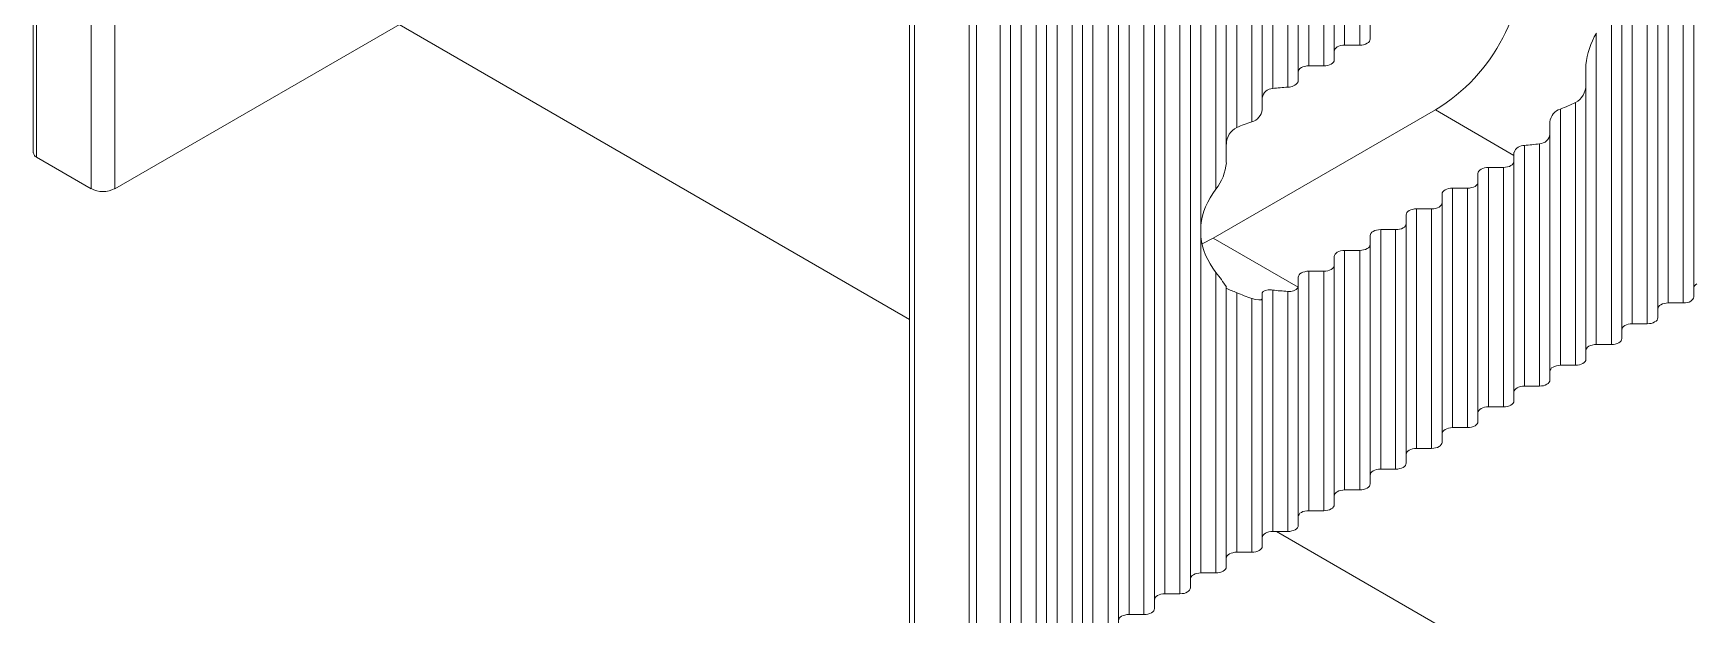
# Model space of a CAD drawing. Header units: millimetres. Extents: x 39 to 459, y 26 to 647.
# Drawn here: x 79.14 to 80.332, y 259.826 to 260.242 of the extents above; entities that cross this region are included whole.
import ezdxf

# ---------------------------------------------------------------- set-up
doc = ezdxf.new("R2010")
doc.units = ezdxf.units.MM
doc.layers.add('ANTET', color=7, linetype='Continuous')

# ---------------------------------------------------------------- blocks, each defined once
blk = doc.blocks.new('Griyaj Montajı')
at = {"color": 7, "linetype": 'Continuous', "lineweight": 15}
for p, q in [((11062.0951, 2152.8338), (11062.0951, 2151.8539)), ((11062.0973, 2152.8307), (11062.0973, 2151.8509)), ((11062.1366, 2152.8081), (11062.1366, 2151.8282)), ((11062.1535, 2152.8081), (11062.1535, 2151.8282)), ((11063.2664, 2152.7262), (11063.2664, 2151.7464)), ((11063.2772, 2152.7262), (11063.2772, 2151.7464)), ((11063.2847, 2152.7306), (11063.2847, 2151.7507)), ((11063.2407, 2152.7114), (11063.2407, 2151.7315)), ((11063.2514, 2152.7114), (11063.2514, 2151.7315)), ((11063.2589, 2152.7157), (11063.2589, 2151.7358)), ((11063.2332, 2152.7008), (11063.2332, 2151.721)), ((11063.2257, 2152.6965), (11063.2257, 2151.7166)), ((11062.9241, 2152.5224), (11062.9241, 2151.5425)), ((11062.8983, 2152.5075), (11062.8983, 2151.5277)), ((11062.9058, 2152.5181), (11062.9058, 2151.5382)), ((11062.9166, 2152.5181), (11062.9166, 2151.5382)), ((11062.8801, 2152.5032), (11062.8801, 2151.5233)), ((11062.8908, 2152.5032), (11062.8908, 2151.5233)), ((11062.8543, 2152.4883), (11062.8543, 2151.5085)), ((11062.8651, 2152.4883), (11062.8651, 2151.5085)), ((11062.8726, 2152.4927), (11062.8726, 2151.5128)), ((11062.7228, 2152.4725), (11062.7228, 2151.4927)), ((11062.8286, 2152.4735), (11062.8286, 2151.4936)), ((11062.8393, 2152.4735), (11062.8393, 2151.4936)), ((11062.8468, 2152.4778), (11062.8468, 2151.4979)), ((11062.7263, 2152.4676), (11062.7263, 2151.4878)), ((11062.8211, 2152.4629), (11062.8211, 2151.4831)), ((11062.7953, 2152.448), (11062.7953, 2151.4682)), ((11062.8028, 2152.4586), (11062.8028, 2151.4787)), ((11062.8136, 2152.4586), (11062.8136, 2151.4787)), ((11062.7655, 2152.445), (11062.7655, 2151.4651)), ((11062.7708, 2152.4437), (11062.7708, 2151.4639)), ((11062.7878, 2152.4437), (11062.7878, 2151.4639)), ((11062.9316, 2152.2837), (11062.9316, 2151.8023)), ((11063.0346, 2152.274), (11063.0346, 2151.931)), ((11063.0454, 2152.274), (11063.0454, 2151.931)), ((11063.0529, 2152.2783), (11063.0529, 2151.9353)), ((11062.9423, 2152.2581), (11062.9423, 2151.8279)), ((11063.0089, 2152.2591), (11063.0089, 2151.9161)), ((11063.0196, 2152.2591), (11063.0196, 2151.9161)), ((11063.0271, 2152.2634), (11063.0271, 2151.9205)), ((11062.9498, 2152.2478), (11062.9498, 2151.8469)), ((11062.9831, 2152.2455), (11062.9831, 2151.9)), ((11063.0014, 2152.2485), (11063.0014, 2151.9056)), ((11062.9573, 2152.2437), (11062.9573, 2151.8721)), ((11062.9681, 2152.2396), (11062.9681, 2151.8762)), ((11062.9756, 2152.2395), (11062.9756, 2151.8849)), ((11062.9939, 2152.2446), (11062.9939, 2151.9009)), ((11062.7228, 2152.1568), (11062.1535, 2151.8282)), ((11062.3571, 2151.9457), (11062.7228, 2151.7346)), ((11063.2149, 2151.9395), (11063.2149, 2151.7166)), ((11063.0454, 2151.931), (11063.0346, 2151.931)), ((11063.0196, 2151.9161), (11063.0089, 2151.9161)), ((11063.2074, 2151.9026), (11063.2074, 2151.7061)), ((11063.1999, 2151.8899), (11063.1999, 2151.7018)), ((11063.0996, 2151.8846), (11062.9405, 2151.7927)), ((11063.1559, 2151.8521), (11063.0996, 2151.8846)), ((11063.1892, 2151.8853), (11063.1892, 2151.7018)), ((11063.1817, 2151.8673), (11063.1817, 2151.6912)), ((11063.1559, 2151.8521), (11063.1559, 2151.8478)), ((11063.1634, 2151.8592), (11063.1634, 2151.6869)), ((11063.1742, 2151.8603), (11063.1742, 2151.6869)), ((11062.1366, 2151.8282), (11062.0973, 2151.8509)), ((11063.1484, 2151.8435), (11063.1376, 2151.8435)), ((11063.1376, 2151.8435), (11063.1376, 2151.672)), ((11063.1484, 2151.8435), (11063.1484, 2151.672)), ((11063.1559, 2151.8478), (11063.1559, 2151.6764)), ((11063.1226, 2151.8286), (11063.1119, 2151.8286)), ((11063.1119, 2151.8286), (11063.1119, 2151.6572)), ((11063.1226, 2151.8286), (11063.1226, 2151.6572)), ((11063.1301, 2151.8392), (11063.1301, 2151.833)), ((11063.1301, 2151.833), (11063.1301, 2151.6615)), ((11063.1044, 2151.8243), (11063.1044, 2151.8181)), ((11063.1044, 2151.8181), (11063.1044, 2151.6466)), ((11063.0786, 2151.8094), (11063.0786, 2151.8032)), ((11063.0969, 2151.8138), (11063.0861, 2151.8138)), ((11063.0861, 2151.8138), (11063.0861, 2151.6423)), ((11063.0969, 2151.8138), (11063.0969, 2151.6423)), ((11062.9316, 2151.7938), (11062.9316, 2151.5531)), ((11062.9324, 2151.7887), (11062.9405, 2151.7927)), ((11063.0012, 2151.7577), (11062.9405, 2151.7927)), ((11063.0529, 2151.7946), (11063.0529, 2151.7884)), ((11063.0711, 2151.7989), (11063.0604, 2151.7989)), ((11063.0604, 2151.7989), (11063.0604, 2151.6274)), ((11063.0711, 2151.7989), (11063.0711, 2151.6274)), ((11063.0786, 2151.8032), (11063.0786, 2151.6318)), ((11063.0454, 2151.784), (11063.0346, 2151.784)), ((11063.0346, 2151.784), (11063.0346, 2151.6126)), ((11063.0454, 2151.784), (11063.0454, 2151.6126)), ((11063.0529, 2151.7884), (11063.0529, 2151.6169)), ((11063.0196, 2151.7692), (11063.0089, 2151.7692)), ((11063.0089, 2151.7692), (11063.0089, 2151.5977)), ((11063.0196, 2151.7692), (11063.0196, 2151.5977)), ((11063.0271, 2151.7797), (11063.0271, 2151.7735)), ((11063.0271, 2151.7735), (11063.0271, 2151.602)), ((11062.9423, 2151.7682), (11062.9423, 2151.5531)), ((11062.9498, 2151.7579), (11062.9498, 2151.5574)), ((11063.0014, 2151.7648), (11063.0014, 2151.7586)), ((11063.0014, 2151.7586), (11063.0014, 2151.5872)), ((11062.9573, 2151.7538), (11062.9573, 2151.568)), ((11062.9681, 2151.7497), (11062.9681, 2151.568)), ((11062.9756, 2151.7496), (11062.9756, 2151.5723)), ((11062.9831, 2151.7556), (11062.9831, 2151.5828)), ((11062.9939, 2151.7547), (11062.9939, 2151.5828)), ((11063.2664, 2151.7464), (11063.2772, 2151.7464)), ((11063.2407, 2151.7315), (11063.2514, 2151.7315)), ((11063.2149, 2151.7166), (11063.2257, 2151.7166)), ((11063.1892, 2151.7018), (11063.1999, 2151.7018)), ((11063.1634, 2151.6869), (11063.1742, 2151.6869)), ((11063.1376, 2151.672), (11063.1484, 2151.672)), ((11063.1119, 2151.6572), (11063.1226, 2151.6572)), ((11063.0861, 2151.6423), (11063.0969, 2151.6423)), ((11063.0604, 2151.6274), (11063.0711, 2151.6274)), ((11063.0346, 2151.6126), (11063.0454, 2151.6126)), ((11063.0089, 2151.5977), (11063.0196, 2151.5977)), ((11062.9831, 2151.5828), (11062.9939, 2151.5828)), ((11062.9857, 2151.5828), (11072.1714, 2146.2801)), ((11062.9573, 2151.568), (11062.9681, 2151.568)), ((11062.9316, 2151.5531), (11062.9423, 2151.5531)), ((11062.9058, 2151.5382), (11062.9166, 2151.5382)), ((11062.8801, 2151.5233), (11062.8908, 2151.5233))]:
    blk.add_line(p, q, dxfattribs=at)
at = {"color": 7, "linetype": 'Continuous', "lineweight": 15, "flags": 128}
for points in [[(11063.0529, 2151.9353), (11063.0527, 2151.9345), (11063.0523, 2151.9337), (11063.0516, 2151.9329), (11063.0507, 2151.9323), (11063.0495, 2151.9317), (11063.0482, 2151.9313), (11063.0468, 2151.9311), (11063.0454, 2151.931)], [(11063.0346, 2151.931), (11063.0332, 2151.9309), (11063.0317, 2151.9307), (11063.0305, 2151.9303), (11063.0293, 2151.9297), (11063.0284, 2151.9291), (11063.0277, 2151.9283), (11063.0273, 2151.9275), (11063.0271, 2151.9267)], [(11063.0089, 2151.9161), (11063.0074, 2151.9161), (11063.006, 2151.9158), (11063.0047, 2151.9154), (11063.0036, 2151.9149), (11063.0026, 2151.9142), (11063.0019, 2151.9135), (11063.0015, 2151.9127), (11063.0014, 2151.9118)], [(11063.0271, 2151.9205), (11063.027, 2151.9196), (11063.0265, 2151.9188), (11063.0259, 2151.9181), (11063.0249, 2151.9174), (11063.0238, 2151.9169), (11063.0225, 2151.9165), (11063.0211, 2151.9162), (11063.0196, 2151.9161)], [(11063.2074, 2151.9026), (11063.2074, 2151.9074), (11063.2074, 2151.9122), (11063.2074, 2151.9169)], [(11063.1817, 2151.8673), (11063.1817, 2151.8702), (11063.1817, 2151.8731), (11063.1817, 2151.8761)], [(11063.1559, 2151.8521), (11063.1559, 2151.8531), (11063.1559, 2151.8541)], [(11063.1376, 2151.8435), (11063.1362, 2151.8434), (11063.1348, 2151.8432), (11063.1335, 2151.8428), (11063.1323, 2151.8422), (11063.1314, 2151.8416), (11063.1307, 2151.8408), (11063.1303, 2151.84), (11063.1301, 2151.8392)], [(11063.1559, 2151.8478), (11063.1558, 2151.847), (11063.1553, 2151.8462), (11063.1546, 2151.8454), (11063.1537, 2151.8448), (11063.1526, 2151.8442), (11063.1513, 2151.8438), (11063.1499, 2151.8436), (11063.1484, 2151.8435)], [(11063.1119, 2151.8286), (11063.1104, 2151.8286), (11063.109, 2151.8283), (11063.1077, 2151.8279), (11063.1066, 2151.8274), (11063.1057, 2151.8267), (11063.105, 2151.826), (11063.1045, 2151.8252), (11063.1044, 2151.8243)], [(11063.1301, 2151.833), (11063.13, 2151.8321), (11063.1296, 2151.8313), (11063.1289, 2151.8306), (11063.128, 2151.8299), (11063.1268, 2151.8294), (11063.1255, 2151.829), (11063.1241, 2151.8287), (11063.1226, 2151.8286)], [(11063.1044, 2151.8181), (11063.1042, 2151.8173), (11063.1038, 2151.8164), (11063.1031, 2151.8157), (11063.1022, 2151.815), (11063.1011, 2151.8145), (11063.0998, 2151.8141), (11063.0984, 2151.8139), (11063.0969, 2151.8138)], [(11063.0861, 2151.8138), (11063.0847, 2151.8137), (11063.0833, 2151.8134), (11063.082, 2151.813), (11063.0808, 2151.8125), (11063.0799, 2151.8118), (11063.0792, 2151.8111), (11063.0788, 2151.8103), (11063.0786, 2151.8094)], [(11062.9316, 2151.8023), (11062.9315, 2151.8012), (11062.9316, 2151.7938)], [(11063.0604, 2151.7989), (11063.0589, 2151.7988), (11063.0575, 2151.7986), (11063.0562, 2151.7982), (11063.0551, 2151.7976), (11063.0541, 2151.797), (11063.0534, 2151.7962), (11063.053, 2151.7954), (11063.0529, 2151.7946)], [(11063.0786, 2151.8032), (11063.0785, 2151.8024), (11063.0781, 2151.8016), (11063.0774, 2151.8008), (11063.0764, 2151.8002), (11063.0753, 2151.7996), (11063.074, 2151.7992), (11063.0726, 2151.799), (11063.0711, 2151.7989)], [(11063.0346, 2151.784), (11063.0332, 2151.7839), (11063.0317, 2151.7837), (11063.0305, 2151.7833), (11063.0293, 2151.7828), (11063.0284, 2151.7821), (11063.0277, 2151.7814), (11063.0273, 2151.7805), (11063.0271, 2151.7797)], [(11063.0529, 2151.7884), (11063.0527, 2151.7875), (11063.0523, 2151.7867), (11063.0516, 2151.786), (11063.0507, 2151.7853), (11063.0495, 2151.7848), (11063.0482, 2151.7844), (11063.0468, 2151.7841), (11063.0454, 2151.784)], [(11063.0089, 2151.7692), (11063.0074, 2151.7691), (11063.006, 2151.7688), (11063.0047, 2151.7684), (11063.0036, 2151.7679), (11063.0026, 2151.7672), (11063.0019, 2151.7665), (11063.0015, 2151.7657), (11063.0014, 2151.7648)], [(11063.0271, 2151.7735), (11063.027, 2151.7726), (11063.0265, 2151.7718), (11063.0259, 2151.7711), (11063.0249, 2151.7704), (11063.0238, 2151.7699), (11063.0225, 2151.7695), (11063.0211, 2151.7692), (11063.0196, 2151.7692)], [(11062.9681, 2151.7497), (11062.9683, 2151.7496), (11062.9706, 2151.7489), (11062.973, 2151.7486), (11062.9747, 2151.7487), (11062.9756, 2151.7494), (11062.9756, 2151.7496)], [(11062.9756, 2151.7535), (11062.9756, 2151.7537), (11062.9762, 2151.7546), (11062.9777, 2151.7553), (11062.9798, 2151.7557), (11062.9823, 2151.7557), (11062.9831, 2151.7556)], [(11063.2589, 2151.7421), (11063.2591, 2151.7429), (11063.2595, 2151.7437), (11063.2602, 2151.7445), (11063.2611, 2151.7451), (11063.2623, 2151.7457), (11063.2636, 2151.7461), (11063.265, 2151.7463), (11063.2664, 2151.7464)], [(11063.2772, 2151.7464), (11063.2787, 2151.7465), (11063.2801, 2151.7467), (11063.2814, 2151.7471), (11063.2825, 2151.7477), (11063.2834, 2151.7483), (11063.2841, 2151.7491), (11063.2845, 2151.7499), (11063.2847, 2151.7507)], [(11063.2514, 2151.7315), (11063.2529, 2151.7316), (11063.2543, 2151.7318), (11063.2556, 2151.7322), (11063.2567, 2151.7328), (11063.2577, 2151.7334), (11063.2584, 2151.7342), (11063.2588, 2151.735), (11063.2589, 2151.7358)], [(11063.2257, 2151.7166), (11063.2271, 2151.7167), (11063.2285, 2151.717), (11063.2298, 2151.7174), (11063.231, 2151.7179), (11063.2319, 2151.7186), (11063.2326, 2151.7193), (11063.233, 2151.7201), (11063.2332, 2151.721)], [(11063.2332, 2151.7272), (11063.2333, 2151.728), (11063.2337, 2151.7288), (11063.2344, 2151.7296), (11063.2354, 2151.7302), (11063.2365, 2151.7308), (11063.2378, 2151.7312), (11063.2392, 2151.7314), (11063.2407, 2151.7315)], [(11063.2074, 2151.7123), (11063.2076, 2151.7132), (11063.208, 2151.714), (11063.2087, 2151.7147), (11063.2096, 2151.7154), (11063.2108, 2151.7159), (11063.212, 2151.7163), (11063.2135, 2151.7166), (11063.2149, 2151.7166)], [(11063.1817, 2151.6974), (11063.1818, 2151.6983), (11063.1822, 2151.6991), (11063.1829, 2151.6999), (11063.1839, 2151.7005), (11063.185, 2151.701), (11063.1863, 2151.7014), (11063.1877, 2151.7017), (11063.1892, 2151.7018)], [(11063.1999, 2151.7018), (11063.2014, 2151.7019), (11063.2028, 2151.7021), (11063.2041, 2151.7025), (11063.2052, 2151.703), (11063.2062, 2151.7037), (11063.2068, 2151.7044), (11063.2073, 2151.7053), (11063.2074, 2151.7061)], [(11063.1559, 2151.6826), (11063.156, 2151.6834), (11063.1565, 2151.6842), (11063.1572, 2151.685), (11063.1581, 2151.6856), (11063.1592, 2151.6862), (11063.1605, 2151.6866), (11063.1619, 2151.6868), (11063.1634, 2151.6869)], [(11063.1742, 2151.6869), (11063.1756, 2151.687), (11063.177, 2151.6872), (11063.1783, 2151.6876), (11063.1795, 2151.6882), (11063.1804, 2151.6888), (11063.1811, 2151.6896), (11063.1815, 2151.6904), (11063.1817, 2151.6912)], [(11063.1484, 2151.672), (11063.1499, 2151.6721), (11063.1513, 2151.6724), (11063.1526, 2151.6728), (11063.1537, 2151.6733), (11063.1546, 2151.674), (11063.1553, 2151.6747), (11063.1558, 2151.6755), (11063.1559, 2151.6764)], [(11063.1226, 2151.6572), (11063.1241, 2151.6573), (11063.1255, 2151.6575), (11063.1268, 2151.6579), (11063.128, 2151.6584), (11063.1289, 2151.6591), (11063.1296, 2151.6598), (11063.13, 2151.6607), (11063.1301, 2151.6615)], [(11063.1301, 2151.6677), (11063.1303, 2151.6686), (11063.1307, 2151.6694), (11063.1314, 2151.6701), (11063.1323, 2151.6708), (11063.1335, 2151.6713), (11063.1348, 2151.6717), (11063.1362, 2151.672), (11063.1376, 2151.672)], [(11063.1044, 2151.6528), (11063.1045, 2151.6537), (11063.105, 2151.6545), (11063.1057, 2151.6552), (11063.1066, 2151.6559), (11063.1077, 2151.6564), (11063.109, 2151.6568), (11063.1104, 2151.6571), (11063.1119, 2151.6572)], [(11063.0786, 2151.638), (11063.0788, 2151.6388), (11063.0792, 2151.6396), (11063.0799, 2151.6404), (11063.0808, 2151.641), (11063.082, 2151.6416), (11063.0833, 2151.642), (11063.0847, 2151.6422), (11063.0861, 2151.6423)], [(11063.0969, 2151.6423), (11063.0984, 2151.6424), (11063.0998, 2151.6426), (11063.1011, 2151.643), (11063.1022, 2151.6436), (11063.1031, 2151.6442), (11063.1038, 2151.645), (11063.1042, 2151.6458), (11063.1044, 2151.6466)], [(11063.0529, 2151.6231), (11063.053, 2151.6239), (11063.0534, 2151.6248), (11063.0541, 2151.6255), (11063.0551, 2151.6262), (11063.0562, 2151.6267), (11063.0575, 2151.6271), (11063.0589, 2151.6273), (11063.0604, 2151.6274)], [(11063.0711, 2151.6274), (11063.0726, 2151.6275), (11063.074, 2151.6278), (11063.0753, 2151.6282), (11063.0764, 2151.6287), (11063.0774, 2151.6294), (11063.0781, 2151.6301), (11063.0785, 2151.6309), (11063.0786, 2151.6318)], [(11063.0454, 2151.6126), (11063.0468, 2151.6126), (11063.0482, 2151.6129), (11063.0495, 2151.6133), (11063.0507, 2151.6138), (11063.0516, 2151.6145), (11063.0523, 2151.6152), (11063.0527, 2151.616), (11063.0529, 2151.6169)], [(11063.0196, 2151.5977), (11063.0211, 2151.5978), (11063.0225, 2151.598), (11063.0238, 2151.5984), (11063.0249, 2151.599), (11063.0259, 2151.5996), (11063.0265, 2151.6004), (11063.027, 2151.6012), (11063.0271, 2151.602)], [(11063.0271, 2151.6082), (11063.0273, 2151.6091), (11063.0277, 2151.6099), (11063.0284, 2151.6106), (11063.0293, 2151.6113), (11063.0305, 2151.6118), (11063.0317, 2151.6122), (11063.0332, 2151.6125), (11063.0346, 2151.6126)], [(11063.0014, 2151.5934), (11063.0015, 2151.5942), (11063.0019, 2151.595), (11063.0026, 2151.5958), (11063.0036, 2151.5964), (11063.0047, 2151.597), (11063.006, 2151.5974), (11063.0074, 2151.5976), (11063.0089, 2151.5977)], [(11062.9756, 2151.5785), (11062.9757, 2151.5793), (11062.9762, 2151.5801), (11062.9769, 2151.5809), (11062.9778, 2151.5816), (11062.9789, 2151.5821), (11062.9802, 2151.5825), (11062.9816, 2151.5827), (11062.9831, 2151.5828)], [(11062.9939, 2151.5828), (11062.9953, 2151.5829), (11062.9967, 2151.5832), (11062.998, 2151.5836), (11062.9992, 2151.5841), (11063.0001, 2151.5847), (11063.0008, 2151.5855), (11063.0012, 2151.5863), (11063.0014, 2151.5872)], [(11062.9498, 2151.5636), (11062.95, 2151.5645), (11062.9504, 2151.5653), (11062.9511, 2151.566), (11062.952, 2151.5667), (11062.9532, 2151.5672), (11062.9545, 2151.5676), (11062.9559, 2151.5679), (11062.9573, 2151.568)], [(11062.9681, 2151.568), (11062.9696, 2151.568), (11062.971, 2151.5683), (11062.9723, 2151.5687), (11062.9734, 2151.5692), (11062.9743, 2151.5699), (11062.975, 2151.5706), (11062.9755, 2151.5714), (11062.9756, 2151.5723)], [(11062.9423, 2151.5531), (11062.9438, 2151.5532), (11062.9452, 2151.5534), (11062.9465, 2151.5538), (11062.9476, 2151.5544), (11062.9486, 2151.555), (11062.9493, 2151.5558), (11062.9497, 2151.5566), (11062.9498, 2151.5574)], [(11062.9166, 2151.5382), (11062.9181, 2151.5383), (11062.9195, 2151.5385), (11062.9208, 2151.5389), (11062.9219, 2151.5395), (11062.9228, 2151.5401), (11062.9235, 2151.5409), (11062.9239, 2151.5417), (11062.9241, 2151.5425)], [(11062.9241, 2151.5488), (11062.9242, 2151.5496), (11062.9247, 2151.5504), (11062.9254, 2151.5512), (11062.9263, 2151.5518), (11062.9274, 2151.5524), (11062.9287, 2151.5528), (11062.9301, 2151.553), (11062.9316, 2151.5531)], [(11062.8983, 2151.5339), (11062.8985, 2151.5347), (11062.8989, 2151.5355), (11062.8996, 2151.5363), (11062.9005, 2151.5369), (11062.9017, 2151.5375), (11062.903, 2151.5379), (11062.9044, 2151.5381), (11062.9058, 2151.5382)], [(11062.8726, 2151.519), (11062.8727, 2151.5199), (11062.8731, 2151.5207), (11062.8738, 2151.5214), (11062.8748, 2151.5221), (11062.8759, 2151.5226), (11062.8772, 2151.523), (11062.8786, 2151.5233), (11062.8801, 2151.5233)], [(11062.8908, 2151.5233), (11062.8923, 2151.5234), (11062.8937, 2151.5237), (11062.895, 2151.5241), (11062.8961, 2151.5246), (11062.8971, 2151.5253), (11062.8978, 2151.526), (11062.8982, 2151.5268), (11062.8983, 2151.5277)]]:
    blk.add_lwpolyline(points, dxfattribs=at)
at = {"color": 7, "linetype": 'Continuous', "lineweight": 15}
for centre, radius, start, end in [((11063.0316, 2151.9968), 0.1312, 301.2293, 3.7659), ((11063.2606, 2151.9118), 0.0534, 148.755, 174.4876), ((11062.9832, 2151.8922), 0.00771, 90.9299, 171.3238), ((11062.9939, 2151.9098), 0.00894, 270.021, 325.1712), ((11062.9988, 2151.9056), 0.00258, 339.5595, 359.8952), ((11063.193, 2151.9025), 0.0144, 298.7438, 0.1158), ((11062.9652, 2151.8862), 0.0105, 285.9867, 352.5538), ((11063.1925, 2151.8749), 0.0109, 107.8613, 173.8362), ((11062.9629, 2151.8602), 0.013, 115.1607, 180.0708), ((11063.1738, 2151.8683), 0.00797, 272.9172, 352.6218), ((11062.0989, 2151.8543), 0.00377, 185.6966, 245.5994), ((11063.1629, 2151.8519), 0.00729, 85.7015, 162.4605), ((11062.9144, 2151.8499), 0.0356, 321.7816, 355.0697), ((11062.145, 2151.8446), 0.0184, 242.6119, 297.3887), ((11062.843, 2151.688), 0.1277, 33.1775, 38.8994), ((11063.0276, 2151.9308), 0.1905, 245.8891, 248.3386), ((11062.9953, 2151.7617), 0.00716, 258.7983, 326.0677), ((11062.9988, 2151.7586), 0.00258, 339.5595, 359.8952), ((11063.2884, 2151.7566), 0.00377, 114.3605, 174.3352), ((11059.6592, 2151.7516), 3.3164, 359.9664, 0.0336)]:
    blk.add_arc(centre, radius, start, end, dxfattribs=at)
for centre, start_param, end_param in [((11063.0071, 2151.8278), 1.675343, 1.760812), ((11063.1193, 2151.9467), 5.293591, 5.398518), ((11063.0329, 2151.8129), 2.104928, 2.206336), ((11063.145, 2151.9319), 4.857186, 4.943243), ((11063.0587, 2151.798), 2.723418, 3.084132), ((11063.0587, 2151.798), 3.199054, 3.559767), ((11063.0329, 2151.8129), 4.07685, 4.178257), ((11063.0071, 2151.8278), 4.522374, 4.607843)]:
    blk.add_ellipse(centre, major_axis=(0.1273, 0), ratio=0.577382, start_param=start_param, end_param=end_param, dxfattribs=at)

msp = doc.modelspace()

# ---------------------------------------------------------------- block references
at = {"layer": 'ANTET', "color": 0}
msp.add_blockref('Griyaj Montajı', (-10982.9547, -1891.697), dxfattribs=at)

doc.saveas('drawing.dxf')
